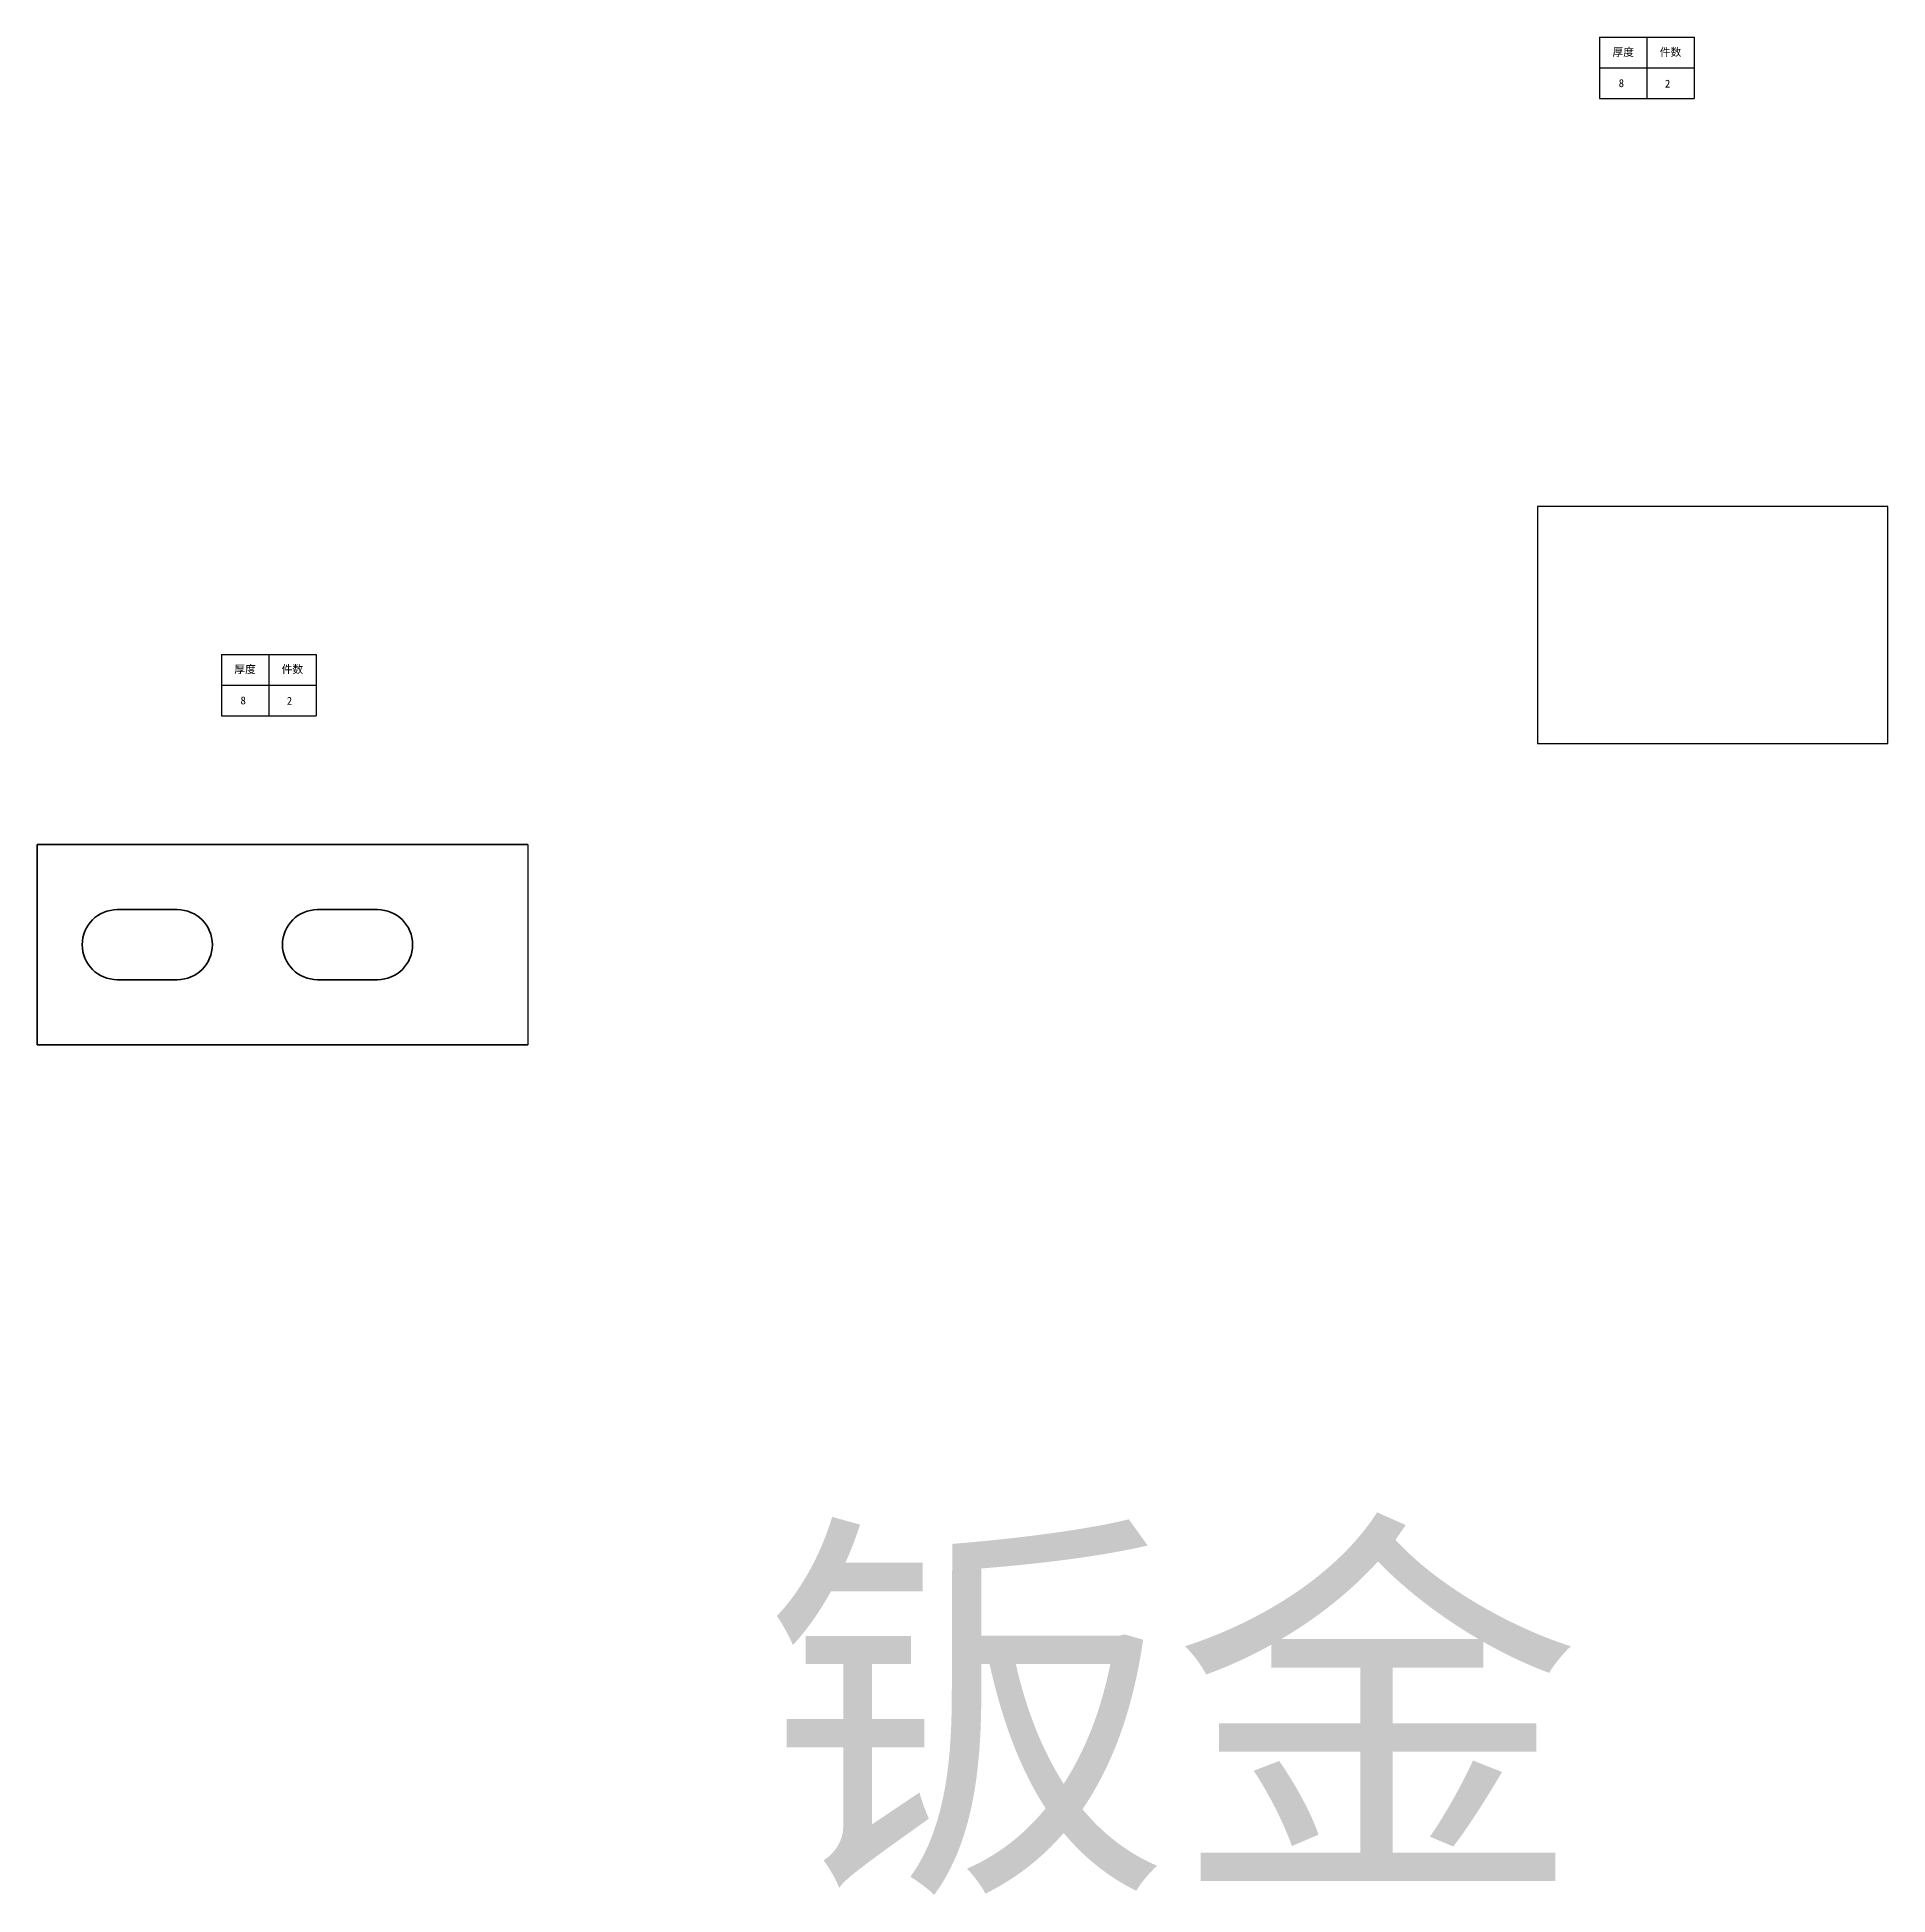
# Model space of a CAD drawing. Header units: inches. Extents: x 23 to 1845, y 4 to 536.
# Drawn here: x 803.3 to 988.2, y 350 to 535.6 of the extents above; entities that cross this region are included whole.
import ezdxf
from ezdxf.enums import TextEntityAlignment as Align

# ---------------------------------------------------------------- set-up
doc = ezdxf.new("R2010")
doc.units = ezdxf.units.IN
doc.header["$MEASUREMENT"] = 0
doc.layers.add('word_dim', color=253, linetype='Continuous')
doc.layers.add('标注线', color=3, linetype='Continuous', lineweight=25)
doc.styles.get("Standard").update_dxf_attribs({"font": 'txt', "bigfont": 'gbcbig.shx'})
doc.styles.add('宋体', font='')
doc.styles.get('宋体').set_extended_font_data('SimSun')

# ---------------------------------------------------------------- blocks, each defined once
blk = doc.blocks.new('*T115')
at = {"layer": '标注线', "color": 0, "linetype": 'ByBlock', "lineweight": -2, "transparency": 16777216}
for p, q in [((0, 0), (120, 0)), ((0, 0), (0, -78)), ((60, 0), (60, -78)), ((120, 0), (120, -78)), ((0, -39), (120, -39)), ((0, -78), (120, -78))]:
    blk.add_line(p, q, dxfattribs=at)
at = {"layer": '标注线', "color": 0, "transparency": 16777216, "char_height": 10, "width": 57, "attachment_point": 5}
for s, insert in [('{\\fSimSun|b0|i0|c134|p2;厚度}', (30, -19.5)), ('{\\fSimSun|b0|i0|c134|p2;件数}', (90, -19.5))]:
    blk.add_mtext(s, dxfattribs=dict(at, insert=insert))
blk = doc.blocks.new('加工参数')
blk.add_blockref('*T115', (-60, 78))
at = {"layer": '标注线', "color": 0, "style": '宋体'}
for tag, p in [('6', (-32.4, 14.6)), ('1', (26.3, 14))]:
    blk.add_attdef(tag, text='', height=10, dxfattribs=at).set_placement(p, align=Align.CENTER)

msp = doc.modelspace()

# ---------------------------------------------------------------- linework, layer by layer
at = {"color": 7, "lineweight": 35}
for p, q in [((803.30492, 454.92899), (852.30492, 454.92903)), ((803.30492, 454.92899), (803.30492, 434.92898)), ((852.30492, 434.92898), (803.30492, 434.92898))]:
    msp.add_line(p, q, dxfattribs=at)
msp.add_line((852.30492, 454.92903), (852.30492, 434.92898))
at = {"color": 7, "lineweight": 35, "ltscale": 0.15}
for p, q in [((811.30501, 448.42898), (817.305, 448.42898)), ((831.30501, 448.42898), (837.305, 448.42898)), ((811.30501, 441.42898), (817.30501, 441.42898)), ((831.30501, 441.42898), (837.30501, 441.42898))]:
    msp.add_line(p, q, dxfattribs=at)
msp.add_lwpolyline([(953.15849, 465.02439), (988.15849, 465.02439), (988.15849, 488.72439), (953.15849, 488.72439)], close=True)
for centre, start, end in [((811.30501, 444.92898), 90, 270), ((817.30501, 444.92898), 270.0000312, 89.9999688), ((831.30501, 444.92898), 90, 270), ((837.30501, 444.92898), 270.0000312, 89.9999688)]:
    msp.add_arc(centre, 3.5, start, end, dxfattribs=at)

# ---------------------------------------------------------------- block references
at = {"xscale": 0.07874015748031496, "yscale": 0.07874015748031496, "zscale": 0.07874015748031496}
for p in [(964.09192, 529.46881), (826.43277, 467.79301)]:
    msp.add_blockref('加工参数', p, dxfattribs=at).add_auto_attribs({'1': '2', '6': '8'})

# ---------------------------------------------------------------- texts
at = {"layer": 'word_dim', "ltscale": 2, "insert": (875.80197, 383.46337), "char_height": 30, "width": 94.0194648, "attachment_point": 1}
msp.add_mtext('{\\fMicrosoft YaHei|b0|i0|c134|p34;\\C1;钣金}', dxfattribs=at)

doc.saveas('drawing.dxf')
